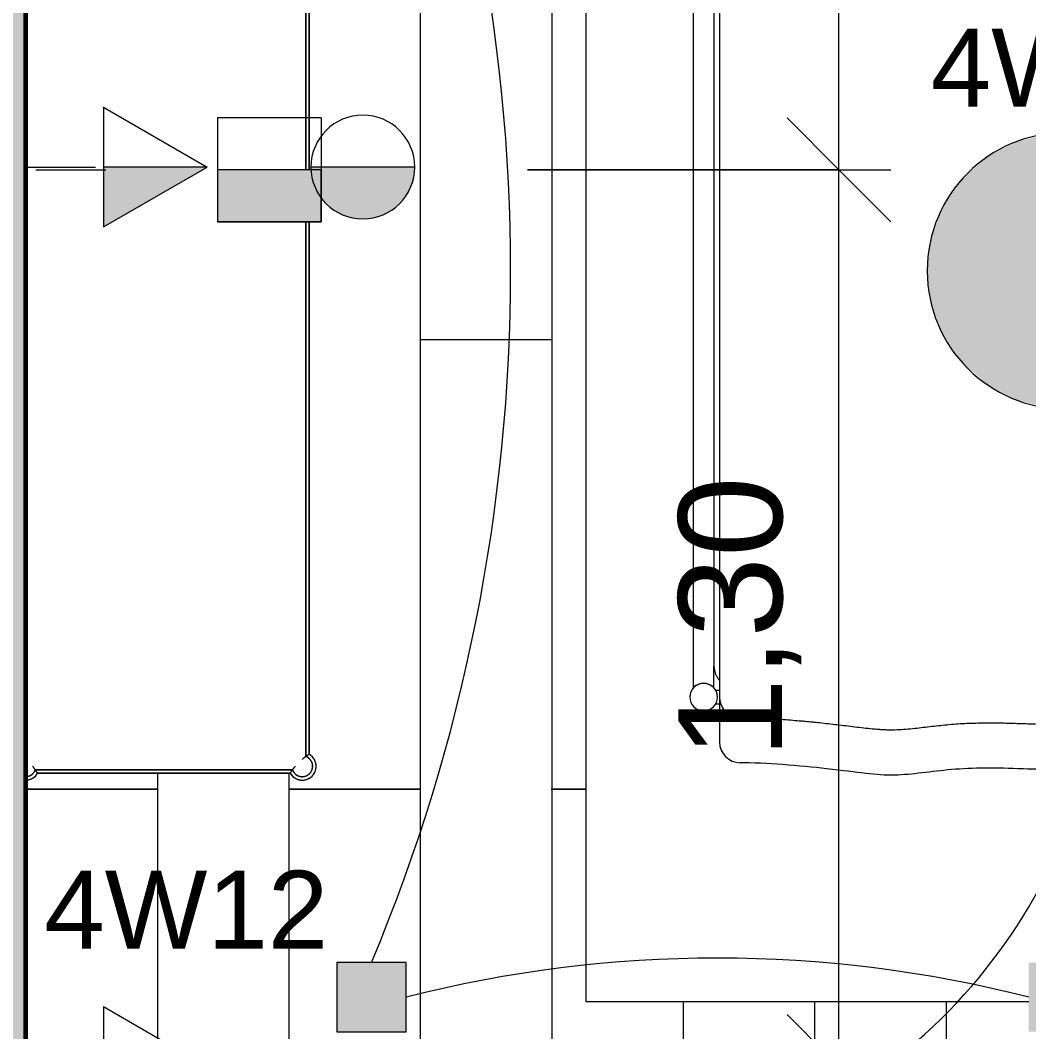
# Model space of a CAD drawing. Header units: millimetres. Extents: x -11245 to 8231, y -22520 to -3800.
# Drawn here: x 788 to 2245, y -11020 to -9557 of the extents above; entities that cross this region are included whole.
import ezdxf

# ---------------------------------------------------------------- set-up
doc = ezdxf.new("R2010")
doc.units = ezdxf.units.MM
for name, color, linetype, lineweight in [('A-ANNO-DIMS', 211, 'Continuous', 9), ('A-ANNO-DIMS-75', 211, 'Continuous', 9), ('A-ANNO-NOTE', 131, 'Continuous', 9), ('A-DETL-GENF', 92, 'Continuous', 9), ('A-DETL-THIN', 151, 'Continuous', 9), ('A-FLOR-PATT', 8, 'Continuous', 25), ('A-WALL', 113, 'Continuous', 25), ('A-WALL-PATT', 111, 'Continuous', 25), ('G-ANNO-TEXT', 231, 'Continuous', 9), ('I-FURN', 30, 'Continuous', 9)]:
    doc.layers.add(name, color=color, linetype=linetype, lineweight=lineweight)
doc.styles.add('@Arial Unicode MS', font='ARIALUNI.TTF', dxfattribs={"height": 150})
doc.styles.add('Arial_1', font='arial.ttf', dxfattribs={"height": 112.5})
doc.dimstyles.new('CRT_-__Metros_-_Linha_de_chamada_3_5_mm', dxfattribs={"dimscale": 304.8, "dimtxt": 150.876728, "dimasz": 0.492126, "dimexe": 0.246063, "dimexo": 0.0625, "dimgap": 0.123031, "dimtad": 1, "dimlfac": 0.001, "dimrnd": 0.01, "dimzin": 0, "dimdsep": 46, "dimtxsty": '@Arial Unicode MS', "dimblk1": 'OBLIQUE', "dimblk2": 'OBLIQUE', "dimsah": 1, "dimcen": 0.09, "dimdle": 0.246063, "dimazin": 0, "dimtfac": 1, "dimtdec": 4, "dimtix": 1, "dimtmove": 0, "dimatfit": 3, "dimfxl": 1.476378, "dimfxlon": 1, "dimtvp": 1, "dimtolj": 1, "dimtzin": 0, "dimarcsym": 2})
doc.dimstyles.new('CRT_-__Metros_-_Linha_de_chamada_3_5_mm_1', dxfattribs={"dimscale": 304.8, "dimtxt": 150.876728, "dimasz": 0.492126, "dimexe": 0.246063, "dimexo": 0.0625, "dimgap": 0.123031, "dimtad": 1, "dimdec": 0, "dimlfac": 0.1, "dimdsep": 46, "dimtxsty": '@Arial Unicode MS', "dimblk1": 'OBLIQUE', "dimblk2": 'OBLIQUE', "dimsah": 1, "dimcen": 0.09, "dimdle": 0.246063, "dimazin": 0, "dimtfac": 1, "dimtdec": 4, "dimtix": 1, "dimtmove": 0, "dimatfit": 3, "dimfxl": 1.476378, "dimfxlon": 1, "dimtvp": 1, "dimtolj": 1, "dimtzin": 0, "dimarcsym": 2})

# ---------------------------------------------------------------- blocks, each defined once
blk = doc.blocks.new('Blks_Dorm Ikea_Cama Björksnäs - Queen-3588633-PONTOS ELÉTRICOS TÉRREO')
at = {"layer": 'I-FURN', "color": 254}
for p, q in [((790, -982.7), (790, -976.8)), ((810, -976.4), (810, -982)), ((-755, -985), (755, -985)), ((786.8, -985), (755, -985)), ((-786.8, -1015), (786.8, -1015))]:
    blk.add_line(p, q, dxfattribs=at)
at = {"layer": 'I-FURN', "color": 254, "flags": 128}
blk.add_lwpolyline([(755, -985), (756.2, -985), (757.4, -984.9), (758.6, -984.8), (759.8, -984.6), (761, -984.4), (762.1, -984.1), (763.3, -983.8), (764.4, -983.5), (765.6, -983.1), (766.7, -982.6), (767.8, -982.1), (768.9, -981.6), (769.9, -981), (770.9, -980.4), (771.9, -979.8), (772.9, -979.1), (773.9, -978.3), (774.8, -977.6)], dxfattribs=at)
at = {"layer": 'I-FURN', "color": 254}
for start, end in [(0, 180), (180, 360)]:
    blk.add_arc((800, -1000), 20, start, end, dxfattribs=at)
for points, knots in [([(780.8, -994.3), (780.9, -994.2), (781, -993.9), (781.1, -993.3), (781.4, -992.6), (781.7, -991.9), (782.1, -991.2), (782.3, -990.7), (782.4, -990.5)], [0.2393715, 0.2393715, 0.2393715, 0.2393715, 0.25, 0.2857143, 0.3214286, 0.3571429, 0.3928571, 0.4285714, 0.4285714, 0.4285714, 0.4285714]), ([(782.8, -989.7), (782.9, -989.6), (783.1, -989.3), (783.4, -988.8), (783.7, -988.3), (784, -988), (784.2, -987.7), (784.5, -987.3), (784.8, -987), (785, -986.7), (785.2, -986.5), (785.4, -986.4), (785.6, -986.1), (785.8, -985.9), (786.1, -985.6), (786.3, -985.5), (786.3, -985.4)], [0.4755198, 0.4755198, 0.4755198, 0.4755198, 0.5, 0.5357143, 0.5714286, 0.5892857, 0.6071429, 0.6428571, 0.6785714, 0.6964286, 0.7142857, 0.7321429, 0.75, 0.7857143, 0.8214286, 0.8571429, 0.8571429, 0.8571429, 0.8571429]), ([(780, -1000), (780, -998.8), (780.1, -997.2), (780.5, -995.7), (780.6, -995.3)], [0, 0, 0, 0, 0.1428571, 0.1942777, 0.1942777, 0.1942777, 0.1942777]), ([(780.6, -1004.7), (780.5, -1004.3), (780.1, -1002.8), (780, -1001.2), (780, -1000)], [0.8057223, 0.8057223, 0.8057223, 0.8057223, 0.8571429, 1, 1, 1, 1]), ([(782.4, -1009.5), (782.3, -1009.3), (782.1, -1008.8), (781.7, -1008.1), (781.4, -1007.4), (781.1, -1006.7), (781, -1006.1), (780.9, -1005.8), (780.8, -1005.7)], [0.5714286, 0.5714286, 0.5714286, 0.5714286, 0.6071429, 0.6428571, 0.6785714, 0.7142857, 0.75, 0.7606285, 0.7606285, 0.7606285, 0.7606285]), ([(786.3, -1014.6), (786.3, -1014.5), (786.1, -1014.4), (785.8, -1014.1), (785.6, -1013.9), (785.4, -1013.6), (785.2, -1013.5), (785, -1013.3), (784.8, -1013), (784.5, -1012.7), (784.2, -1012.3), (784, -1012), (783.8, -1011.7), (783.6, -1011.5), (783.4, -1011.1), (783.1, -1010.7), (782.9, -1010.4), (782.8, -1010.3)], [0.1428571, 0.1428571, 0.1428571, 0.1428571, 0.1785714, 0.2142857, 0.25, 0.2678571, 0.2857143, 0.3035714, 0.3214286, 0.3571429, 0.3928571, 0.4107143, 0.4285714, 0.4464286, 0.4642857, 0.5, 0.5244802, 0.5244802, 0.5244802, 0.5244802])]:
    blk.add_open_spline(points, degree=3, knots=knots, dxfattribs=at)
blk = doc.blocks.new('Blks_Decor Henzel Studio_Tapete Diamond Dust - Único-3507124-PONTOS ELÉTRICOS TÉRREO')
at = {"layer": 'I-FURN', "color": 254}
for p, q in [((1250, 1000), (-1250, 1000)), ((-1250, 1000), (-1250, 360))]:
    blk.add_line(p, q, dxfattribs=at)
blk = doc.blocks.new('Blks_Mob_Mesa de Cabeceira Cômoda - Azul Petróleo-3563529-PONTOS ELÉTRICOS TÉRREO')
at = {"layer": 'I-FURN', "color": 254}
for p, q in [((-910, 182.7), (-910, -182.7)), ((-910, -182.7), (-910, 182.7)), ((-905, 185.9), (-905, -185.9)), ((-905, -185.9), (-905, 185.9)), ((-885.9, -205), (-112.8, -205)), ((-112.8, -205), (-885.9, -205)), ((-882.7, -210), (-112.8, -210)), ((-112.8, -210), (-882.7, -210)), ((-37.8, -205), (885.9, -205)), ((-37.8, -210), (882.7, -210)), ((885.9, -205), (-37.8, -205)), ((882.7, -210), (-37.8, -210))]:
    blk.add_line(p, q, dxfattribs=at)
at = {"layer": 'I-FURN', "color": 254, "flags": 128}
for points in [[(-920, 200.4), (-920, 199.6), (-920, 198.8), (-919.9, 198), (-919.8, 197.2), (-919.7, 196.4), (-919.5, 195.6), (-919.3, 194.8), (-919.1, 194.1), (-918.8, 193.3), (-918.6, 192.5), (-918.2, 191.8), (-917.9, 191.1), (-917.5, 190.4), (-917.1, 189.7), (-916.7, 189), (-916.3, 188.3), (-915.8, 187.7), (-915.3, 187.1), (-914.7, 186.5), (-914.2, 185.9), (-913.6, 185.3), (-913, 184.8), (-912.4, 184.3), (-911.8, 183.8), (-911.1, 183.4), (-910.4, 182.9), (-910, 182.7)], [(-915, 200), (-915, 199.4), (-915, 198.8), (-914.9, 198.2), (-914.8, 197.6), (-914.7, 197), (-914.6, 196.5), (-914.4, 195.9), (-914.2, 195.3), (-914, 194.7), (-913.8, 194.2), (-913.6, 193.6), (-913.3, 193.1), (-913, 192.6), (-912.7, 192.1), (-912.4, 191.6), (-912, 191.1), (-911.7, 190.6), (-911.3, 190.1), (-910.9, 189.7), (-910.5, 189.3), (-910, 188.8), (-909.6, 188.5), (-909.1, 188.1), (-908.6, 187.7), (-908.1, 187.4), (-907.6, 187.1), (-907.1, 186.8), (-906.6, 186.5), (-906, 186.3), (-905.5, 186), (-905, 185.9)], [(-910, -182.7), (-910.7, -183.1), (-911.4, -183.5), (-912, -184), (-912.6, -184.5), (-913.2, -185), (-913.8, -185.6), (-914.4, -186.1), (-914.9, -186.7), (-915.5, -187.3), (-916, -187.9), (-916.4, -188.6), (-916.9, -189.3), (-917.3, -189.9), (-917.7, -190.6), (-918, -191.4), (-918.4, -192.1), (-918.7, -192.8), (-918.9, -193.6), (-919.2, -194.3), (-919.4, -195.1), (-919.6, -195.9), (-919.7, -196.7), (-919.8, -197.5), (-919.9, -198.3), (-920, -199.1), (-920, -199.9), (-920, -200.7), (-919.9, -201.5), (-919.9, -202.3), (-919.8, -203), (-919.6, -203.8), (-919.5, -204.6), (-919.3, -205.4), (-919, -206.2), (-918.8, -206.9), (-918.5, -207.7), (-918.2, -208.4), (-917.8, -209.1), (-917.4, -209.8), (-917, -210.5), (-916.6, -211.2), (-916.1, -211.8), (-915.6, -212.5), (-915.1, -213.1), (-914.6, -213.7), (-914, -214.2), (-913.5, -214.8), (-912.9, -215.3), (-912.2, -215.8), (-911.6, -216.3), (-910.9, -216.8), (-910.2, -217.2), (-909.6, -217.6), (-908.8, -217.9), (-908.1, -218.3), (-907.4, -218.6), (-906.6, -218.9), (-905.9, -219.1), (-905.1, -219.3), (-904.3, -219.5), (-903.5, -219.7), (-902.8, -219.8), (-902, -219.9), (-901.2, -220), (-900.4, -220), (-899.6, -220), (-898.8, -220), (-898, -219.9), (-897.2, -219.8), (-896.4, -219.7), (-895.6, -219.5), (-894.8, -219.3), (-894.1, -219.1), (-893.3, -218.8), (-892.5, -218.6), (-891.8, -218.2), (-891.1, -217.9), (-890.4, -217.5), (-889.7, -217.1), (-889, -216.7), (-888.3, -216.3), (-887.7, -215.8), (-887.1, -215.3), (-886.5, -214.7), (-885.9, -214.2), (-885.3, -213.6), (-884.8, -213), (-884.3, -212.4), (-883.8, -211.8), (-883.4, -211.1), (-882.9, -210.4), (-882.7, -210)], [(-905, -185.9), (-905.6, -186.1), (-906.1, -186.3), (-906.7, -186.6), (-907.2, -186.8), (-907.7, -187.1), (-908.2, -187.5), (-908.7, -187.8), (-909.2, -188.1), (-909.7, -188.5), (-910.1, -188.9), (-910.5, -189.3), (-911, -189.8), (-911.4, -190.2), (-911.7, -190.7), (-912.1, -191.2), (-912.5, -191.6), (-912.8, -192.1), (-913.1, -192.7), (-913.4, -193.2), (-913.6, -193.7), (-913.9, -194.3), (-914.1, -194.8), (-914.3, -195.4), (-914.5, -196), (-914.6, -196.6), (-914.7, -197.2), (-914.8, -197.7), (-914.9, -198.3), (-915, -198.9), (-915, -199.5), (-915, -200.1), (-915, -200.7), (-914.9, -201.3), (-914.9, -201.9), (-914.8, -202.5), (-914.7, -203.1), (-914.5, -203.7), (-914.4, -204.3), (-914.2, -204.8), (-914, -205.4), (-913.8, -206), (-913.5, -206.5), (-913.2, -207), (-912.9, -207.6), (-912.6, -208.1), (-912.3, -208.6), (-911.9, -209.1), (-911.6, -209.5), (-911.2, -210), (-910.8, -210.4), (-910.4, -210.9), (-909.9, -211.3), (-909.5, -211.6), (-909, -212), (-908.5, -212.4), (-908, -212.7), (-907.5, -213), (-907, -213.3), (-906.4, -213.6), (-905.9, -213.8), (-905.3, -214), (-904.7, -214.2), (-904.2, -214.4), (-903.6, -214.6), (-903, -214.7), (-902.4, -214.8), (-901.8, -214.9), (-901.2, -214.9), (-900.6, -215), (-900, -215), (-899.4, -215), (-898.8, -215), (-898.2, -214.9), (-897.6, -214.8), (-897, -214.7), (-896.5, -214.6), (-895.9, -214.4), (-895.3, -214.2), (-894.7, -214), (-894.2, -213.8), (-893.6, -213.6), (-893.1, -213.3), (-892.6, -213), (-892.1, -212.7), (-891.6, -212.4), (-891.1, -212), (-890.6, -211.7), (-890.1, -211.3), (-889.7, -210.9), (-889.3, -210.5), (-888.8, -210), (-888.5, -209.6), (-888.1, -209.1), (-887.7, -208.6), (-887.4, -208.1), (-887.1, -207.6), (-886.8, -207.1), (-886.5, -206.6), (-886.3, -206), (-886, -205.5), (-885.9, -205)]]:
    blk.add_lwpolyline(points, dxfattribs=at)
at = {"layer": 'I-FURN', "color": 254}
for centre, radius, start, end in [((-900, 200), 20, 181.4956, 240), ((-900, 200), 15, 181.998, 250.5288), ((-900, -200), 20, 120, 330), ((-900, -200), 15, 109.4712, 340.5288)]:
    blk.add_arc(centre, radius, start, end, dxfattribs=at)
for points, knots in [([(-910, 182.7), (-910, 182.7), (-909.9, 182.8), (-909.5, 183), (-909.2, 183.1), (-908.8, 183.4), (-908.4, 183.7), (-907.8, 184), (-907, 184.5), (-906, 185.2), (-905.3, 185.6), (-905, 185.9)], [-1, -1, -1, -1, -0.785714, -0.732143, -0.678571, -0.571429, -0.5, -0.428571, -0.285714, -0.142857, 0, 0, 0, 0]), ([(-905, 185.9), (-905, 185.9), (-905, 185.9), (-904.8, 186), (-904.6, 186.1), (-904.5, 186.2), (-904.3, 186.3), (-904.1, 186.5), (-903.7, 186.8), (-903.3, 187.1), (-902.8, 187.5), (-902.4, 187.9), (-901.7, 188.4), (-900.9, 189.1), (-900.3, 189.7), (-900, 190)], [-1, -1, -1, -1, -0.892857, -0.839286, -0.785714, -0.732143, -0.705357, -0.678571, -0.571429, -0.5, -0.428571, -0.357143, -0.285714, -0.142857, 0, 0, 0, 0]), ([(-910, -182.7), (-910, -182.7), (-909.9, -182.7), (-909.5, -183), (-908.9, -183.3), (-908.4, -183.7), (-907.8, -184), (-907.3, -184.3), (-906.8, -184.6), (-906.1, -185.1), (-905.5, -185.5), (-905, -185.9)], [0, 0, 0, 0, 0.142857, 0.285714, 0.428571, 0.5, 0.571429, 0.678571, 0.732143, 0.785714, 1, 1, 1, 1]), ([(-905, -185.9), (-905, -185.9), (-904.9, -185.9), (-904.6, -186.1), (-904.4, -186.3), (-904, -186.6), (-903.7, -186.8), (-903.3, -187.1), (-902.7, -187.6), (-902.2, -188), (-901.8, -188.4), (-901, -189), (-900.5, -189.5), (-900, -190)], [0, 0, 0, 0, 0.142857, 0.214286, 0.285714, 0.357143, 0.428571, 0.5, 0.571429, 0.678571, 0.732143, 0.785714, 1, 1, 1, 1]), ([(-885.9, -205), (-885.9, -205), (-885.9, -205), (-886, -204.8), (-886.1, -204.6), (-886.2, -204.5), (-886.3, -204.3), (-886.5, -204.1), (-886.8, -203.7), (-887.1, -203.3), (-887.5, -202.8), (-887.9, -202.4), (-888.4, -201.7), (-889.1, -200.9), (-889.7, -200.3), (-890, -200)], [-1, -1, -1, -1, -0.892857, -0.839286, -0.785714, -0.732143, -0.705357, -0.678571, -0.571429, -0.5, -0.428571, -0.357143, -0.285714, -0.142857, 0, 0, 0, 0]), ([(-882.7, -210), (-882.7, -210), (-882.8, -209.9), (-883, -209.5), (-883.1, -209.2), (-883.4, -208.8), (-883.7, -208.4), (-884, -207.8), (-884.5, -207), (-885.2, -206), (-885.6, -205.3), (-885.9, -205)], [-1, -1, -1, -1, -0.785714, -0.732143, -0.678571, -0.571429, -0.5, -0.428571, -0.285714, -0.142857, 0, 0, 0, 0])]:
    blk.add_open_spline(points, degree=3, knots=knots, dxfattribs=at)
blk = doc.blocks.new('Blks_Dorm_Colcha e Mantas - Casal-3554190-PONTOS ELÉTRICOS TÉRREO')
at = {"layer": 'I-FURN', "color": 254}
for p, q in [((-800, 730), (-865, 730)), ((755, 730), (-755, 730))]:
    blk.add_line(p, q, dxfattribs=at)
at = {"layer": 'I-FURN', "color": 254, "flags": 128}
blk.add_lwpolyline([(-755, 730), (-756.9, 730), (-758.9, 730), (-760.8, 730), (-762.8, 730), (-764.7, 730), (-766.6, 730), (-768.5, 730), (-770.3, 730), (-772.2, 730), (-774, 730), (-775.8, 730), (-777.5, 730), (-779.2, 730), (-780.9, 730), (-782.5, 730), (-784.1, 730), (-785.7, 730), (-787.1, 730), (-788.6, 730), (-790, 730), (-791.3, 730), (-792.6, 730), (-793.8, 730), (-794.9, 730), (-796, 730), (-797, 730), (-798, 730), (-798.9, 730), (-799.7, 730), (-800, 730)], dxfattribs=at)
at = {"layer": 'I-FURN', "color": 254}
blk.add_ellipse((-865, 700), major_axis=(0, 30), ratio=0.99356, start_param=0, end_param=1.570796, dxfattribs=at)
for points, knots in [([(-797.9, 729.9), (-800.3, 730.1), (-806.1, 729.8), (-814.8, 726.6), (-822.9, 719.8), (-828.2, 710.5), (-829.4, 703.5), (-829.4, 700)], [-0.5214637, -0.5214637, -0.5214637, -0.5214637, -0.4444444, -0.3333333, -0.2222222, -0.1111111, 0, 0, 0, 0]), ([(-891.4, 197.2), (-907, 224.5), (-902.2, 305), (-902.2, 395.1), (-917.6, 482.7), (-905, 547.7), (-894.8, 665.1), (-894.8, 700)], [-1.311492, -1.311492, -1.311492, -1.311492, -1.090306, -0.806257, -0.538033, -0.239429, 0, 0, 0, 0]), ([(-829.4, 700), (-829.4, 696.2), (-829.5, 688.3), (-829.9, 675.8), (-830.4, 664.9), (-830.9, 656.1), (-831.4, 649.5), (-831.8, 643), (-832.4, 634.5), (-833.3, 624.2), (-834.2, 613.8), (-834.9, 605.3), (-835.6, 598.6), (-836.2, 591.9), (-837.1, 583.2), (-838.3, 572.7), (-839.7, 560.2), (-841.2, 547.5), (-842.9, 534.4), (-844.4, 521.6), (-845.5, 511.3), (-846.2, 503.4), (-846.7, 497.6), (-847, 491.8), (-847.2, 483.9), (-847.1, 473.6), (-846.3, 460.7), (-845.1, 447.9), (-843.7, 435.5), (-842.2, 423.1), (-840.8, 410.6), (-839.1, 394), (-837.7, 372.7), (-837.1, 347.1), (-837.2, 326.1), (-837.6, 309.3), (-838, 296.5), (-838.5, 283.7), (-838.9, 271.1), (-839.1, 258.5), (-838.7, 245.8), (-837.4, 232.9), (-834.4, 216.3), (-830.1, 204.5), (-826, 197.2)], [0, 0, 0, 0, 0.025, 0.05, 0.075, 0.0875, 0.1, 0.1125, 0.125, 0.15, 0.175, 0.1875, 0.2, 0.2125, 0.225, 0.25, 0.275, 0.3, 0.325, 0.35, 0.375, 0.3875, 0.4, 0.4125, 0.425, 0.45, 0.475, 0.5, 0.525, 0.55, 0.575, 0.6, 0.65, 0.7, 0.75, 0.775, 0.8, 0.825, 0.85, 0.875, 0.9, 0.925, 0.95, 1, 1, 1, 1])]:
    blk.add_open_spline(points, degree=3, knots=knots, dxfattribs=at)
blk = doc.blocks.new('DIMBLOCK21-PONTOS ELÉTRICOS TÉRREO')
at = {"layer": 'A-ANNO-DIMS-75', "lineweight": 18}
for p, q in [((1971.1, -11069.7), (1896.1, -10994.7)), ((1971.1, -11069.7), (2046.1, -11144.7)), ((1971.1, -11969.7), (1896.1, -11894.7)), ((1971.1, -11969.7), (2046.1, -12044.7))]:
    blk.add_line(p, q, dxfattribs=at)
at = {"layer": 'A-ANNO-DIMS-75'}
for p, q in [((1521.1, -11069.7), (2046.1, -11069.7)), ((1971.1, -11069.7), (1521.1, -11069.7)), ((1971.1, -12044.7), (1971.1, -11069.7)), ((1521.1, -11969.7), (2046.1, -11969.7)), ((1971.1, -11969.7), (1521.1, -11969.7))]:
    blk.add_line(p, q, dxfattribs=at)
at = {"layer": 'A-ANNO-DIMS-75', "color": 0, "insert": (1738.9, -11635.8), "char_height": 150, "width": 278.81, "attachment_point": 1, "rotation": 90, "line_spacing_factor": 1.117605, "style": '@Arial Unicode MS'}
blk.add_mtext('90', dxfattribs=at)
blk = doc.blocks.new('_Oblique')
at = {"color": 0, "linetype": 'ByBlock', "lineweight": -2}
blk.add_line((-0.5, -0.5), (0.5, 0.5), dxfattribs=at)
blk = doc.blocks.new('DIMBLOCK22-PONTOS ELÉTRICOS TÉRREO')
at = {"layer": 'A-ANNO-DIMS-75', "lineweight": 18}
for p, q in [((1971.1, -9773.7), (1896.1, -9698.7)), ((1971.1, -9773.7), (2046.1, -9848.7)), ((1971.1, -11069.7), (1896.1, -10994.7)), ((1971.1, -11069.7), (2046.1, -11144.7))]:
    blk.add_line(p, q, dxfattribs=at)
at = {"layer": 'A-ANNO-DIMS-75'}
for p, q in [((1521.1, -9773.7), (2046.1, -9773.7)), ((1971.1, -9773.7), (1521.1, -9773.7)), ((1971.1, -11069.7), (1971.1, -9773.7)), ((1521.1, -11069.7), (2046.1, -11069.7)), ((1971.1, -11069.7), (1521.1, -11069.7))]:
    blk.add_line(p, q, dxfattribs=at)
at = {"layer": 'A-ANNO-DIMS-75', "color": 0, "insert": (1738.9, -10624.6), "char_height": 150, "width": 487.012, "attachment_point": 1, "rotation": 90, "line_spacing_factor": 1.117605, "style": '@Arial Unicode MS'}
blk.add_mtext('1,30', dxfattribs=at)
blk = doc.blocks.new('DIMBLOCK23-PONTOS ELÉTRICOS TÉRREO')
at = {"layer": 'A-ANNO-DIMS-75', "lineweight": 18}
for p, q in [((1971.1, -8569.7), (1896.1, -8494.7)), ((1971.1, -8569.7), (2046.1, -8644.7)), ((1971.1, -9773.7), (1896.1, -9698.7)), ((1971.1, -9773.7), (2046.1, -9848.7))]:
    blk.add_line(p, q, dxfattribs=at)
at = {"layer": 'A-ANNO-DIMS-75'}
for p, q in [((1521.1, -8569.7), (2046.1, -8569.7)), ((1971.1, -8569.7), (1521.1, -8569.7)), ((1971.1, -9773.7), (1971.1, -8569.7)), ((1521.1, -9773.7), (2046.1, -9773.7)), ((1971.1, -9773.7), (1521.1, -9773.7))]:
    blk.add_line(p, q, dxfattribs=at)
at = {"layer": 'A-ANNO-DIMS-75', "color": 0, "insert": (1738.9, -9374.6), "char_height": 150, "width": 487.012, "attachment_point": 1, "rotation": 90, "line_spacing_factor": 1.117605, "style": '@Arial Unicode MS'}
blk.add_mtext('1,20', dxfattribs=at)

msp = doc.modelspace()

# ---------------------------------------------------------------- hatches: boundary and pattern name
at = {"layer": 'A-ANNO-NOTE'}
for points in [[(907.88, -9856.253), (1057.88, -9769.651), (907.88, -9769.651)], [(1215.165, -9848.651), (1222.88, -9848.651), (1222.88, -9773.651), (1072.88, -9773.651), (1072.88, -9848.651), (1126.898, -9848.651)], [(1280.615, -9844.617), (1289.667, -9844.343), (1303.432, -9841.617), (1313.661, -9838.043), (1321.68, -9833.834), (1332.614, -9825.789), (1339.018, -9819.385), (1348.206, -9806.495), (1354.484, -9791.964), (1355.701, -9787.599), (1357.88, -9769.651), (1207.88, -9769.651), (1209.108, -9783.17), (1213.589, -9798.352), (1219.898, -9810.372), (1223.841, -9815.905), (1233.146, -9825.789), (1240.275, -9831.375), (1250.047, -9837.082), (1262.74, -9841.896), (1276.093, -9844.343)]]:
    msp.add_hatch(color=256, dxfattribs=at).paths.add_polyline_path(points)
at = {"layer": 'A-DETL-GENF'}
h = msp.add_hatch(color=133, dxfattribs=at)
h.paths.add_polyline_path([(5125.38, -15879.651), (5125.38, -15779.651), (5025.38, -15779.651), (5025.38, -15879.651)])
h.paths.add_polyline_path([(5025.38, -15212.984), (5125.38, -15212.984), (5125.38, -15112.984), (5025.38, -15112.984)])
h.paths.add_polyline_path([(5125.38, -14546.317), (5125.38, -14446.317), (5025.38, -14446.317), (5025.38, -14546.317)])
h.paths.add_polyline_path([(5025.38, -13879.651), (5125.38, -13879.651), (5125.38, -13779.651), (5025.38, -13779.651)])
h.paths.add_polyline_path([(6925.38, -12699.651), (7025.38, -12699.651), (7025.38, -12599.651), (6925.38, -12599.651)])
h.paths.add_polyline_path([(5562.047, -12699.651), (5662.047, -12699.651), (5662.047, -12599.651), (5562.047, -12599.651)])
h.paths.add_polyline_path([(4298.713, -12699.651), (4298.713, -12599.651), (4198.713, -12599.651), (4198.713, -12699.651)])
h.paths.add_polyline_path([(2835.38, -12699.651), (2935.38, -12699.651), (2935.38, -12599.651), (2835.38, -12599.651)])
h.paths.add_polyline_path([(1465.38, -12699.651), (1465.38, -12599.651), (1365.38, -12599.651), (1365.38, -12699.651)])
h.paths.add_polyline_path([(-34.62, -12699.651), (-34.62, -12599.651), (-134.62, -12599.651), (-134.62, -12699.651)])
h.paths.add_polyline_path([(-1534.62, -12699.651), (-1534.62, -12599.651), (-1634.62, -12599.651), (-1634.62, -12699.651)])
h.paths.add_polyline_path([(7025.38, -11439.651), (7025.38, -11339.651), (6925.38, -11339.651), (6925.38, -11439.651)])
h.paths.add_polyline_path([(365.38, -11369.651), (365.38, -11269.651), (265.38, -11269.651), (265.38, -11369.651)])
h.paths.add_polyline_path([(-1434.62, -11369.651), (-1434.62, -11269.651), (-1534.62, -11269.651), (-1534.62, -11369.651)])
h.paths.add_polyline_path([(3345.38, -11019.651), (3345.38, -10919.651), (3245.38, -10919.651), (3245.38, -11019.651)])
h.paths.add_polyline_path([(2345.38, -11019.651), (2345.38, -10919.651), (2245.38, -10919.651), (2245.38, -11019.651)])
h.paths.add_polyline_path([(1245.38, -11019.651), (1345.38, -11019.651), (1345.38, -10919.651), (1245.38, -10919.651)])
h.paths.add_polyline_path([(365.38, -10219.651), (365.38, -10119.651), (265.38, -10119.651), (265.38, -10219.651)])
h.paths.add_polyline_path([(-1434.62, -10219.651), (-1434.62, -10119.651), (-1534.62, -10119.651), (-1534.62, -10219.651), (-1521.115, -10219.651)])
h.paths.add_polyline_path([(7025.38, -10179.651), (7025.38, -10079.651), (6925.38, -10079.651), (6925.38, -10179.651)])
h.paths.add_polyline_path([(265.38, -9069.651), (365.38, -9069.651), (365.38, -8969.651), (265.38, -8969.651), (265.38, -9048.468)])
h.paths.add_polyline_path([(-1534.62, -9069.651), (-1434.62, -9069.651), (-1434.62, -8969.651), (-1534.62, -8969.651)])
h.paths.add_polyline_path([(7025.38, -8919.651), (7025.38, -8819.651), (6925.38, -8819.651), (6925.38, -8919.651)])
h.paths.add_polyline_path([(5662.047, -8919.651), (5662.047, -8819.651), (5562.047, -8819.651), (5562.047, -8919.651)])
h.paths.add_polyline_path([(4298.713, -8919.651), (4298.713, -8819.651), (4198.713, -8819.651), (4198.713, -8919.651)])
h.paths.add_polyline_path([(3245.38, -8919.651), (3345.38, -8919.651), (3345.38, -8819.651), (3245.38, -8819.651)])
h.paths.add_polyline_path([(2345.38, -8919.651), (2345.38, -8819.651), (2245.38, -8819.651), (2245.38, -8919.651), (2274.37, -8919.651)])
h.paths.add_polyline_path([(1245.38, -8919.651), (1345.38, -8919.651), (1345.38, -8819.651), (1245.38, -8819.651), (1245.38, -8858.754)])
h = msp.add_hatch(color=133, dxfattribs=at)
h.paths.add_polyline_path([(-911.227, -10358.858), (-865.279, -10358.858), (-820.666, -10347.862), (-779.982, -10326.509), (-745.589, -10296.04), (-719.488, -10258.226), (-703.194, -10215.264), (-697.656, -10169.651), (-703.194, -10124.038), (-719.488, -10081.076), (-745.589, -10043.261), (-779.982, -10012.792), (-820.666, -9991.439), (-865.279, -9980.443), (-911.227, -9980.443), (-955.84, -9991.439), (-996.525, -10012.792), (-1030.917, -10043.261), (-1057.018, -10081.076), (-1073.312, -10124.038), (-1078.85, -10169.651), (-1073.312, -10215.264), (-1057.018, -10258.226), (-1030.917, -10296.04), (-996.525, -10326.509), (-955.84, -10347.862)])
h.paths.add_polyline_path([(2274.193, -10117.861), (2322.327, -10117.861), (2369.062, -10106.342), (2411.683, -10083.973), (2447.712, -10052.054), (2475.055, -10012.44), (2492.124, -9967.434), (2497.926, -9919.651), (2492.124, -9871.868), (2475.055, -9826.861), (2447.712, -9787.248), (2411.683, -9755.329), (2369.062, -9732.96), (2322.327, -9721.441), (2274.193, -9721.441), (2227.457, -9732.96), (2184.837, -9755.329), (2148.808, -9787.248), (2121.464, -9826.861), (2104.396, -9871.868), (2098.594, -9919.651), (2104.396, -9967.434), (2121.464, -10012.44), (2148.808, -10052.054), (2186.103, -10084.637), (2227.457, -10106.342)])
at = {"layer": 'A-FLOR-PATT', "lineweight": 9}
h = msp.add_hatch(dxfattribs=at)
h.set_pattern_fill('FP_12', color=9, style=0, pattern_type=2)
h.set_pattern_definition([(270, (1745.38, -11969.65), (380, 2e-14), [1300, 0]), (180, (1745.4, -11969.7), (2e-13, 1300), [190, -190]), (270, (1555.38, -11969.65), (380, 2e-14), [1300, 0]), (0, (1555.4, -13269.7), (0, 1300), [190, -190]), (270, (1935.38, -11969.65), (380, 2e-14), [650, -650]), (0, (1745.4, -12619.7), (0, 1300), [190, -190]), (270, (1935.38, -12619.65), (380, 2e-14), [650, -650])])
h.paths.add_polyline_path([(3795.38, -8875.901), (3794.844, -8926.475), (3795.38, -8922.409), (3795.38, -8879.436)])
h.paths.add_polyline_path([(1178.401, -8826.486), (1179.191, -8826.486), (1178.766, -8826.052)])
h.paths.add_polyline_path([(1204.795, -10618.921), (1204.795, -10619.712), (1205.229, -10619.287)])
h.paths.add_polyline_path([(812.359, -10645.316), (811.569, -10645.316), (811.994, -10645.75)])
h.paths.add_polyline_path([(845.38, -11969.651), (845.38, -11959.651), (890.38, -11959.651), (893.915, -11961.115), (895.38, -11964.651), (895.38, -11169.651), (925.38, -11169.651), (925.38, -11969.651), (1695.38, -11969.651), (1695.38, -11964.651), (1697.098, -11961.01), (1700.38, -11959.651), (1745.38, -11959.651), (1745.38, -11969.651), (1795.38, -11969.651), (1795.38, -11349.651), (3795.38, -11349.651), (3795.38, -10595.901), (3788.843, -10610.324), (3774.91, -10615.706), (3760.783, -10608.944), (3755.38, -10595.901), (3755.893, -10545.901), (3678.368, -10545.901), (3674.912, -10555.901), (3735.052, -10556.169), (3735.052, -10955.901), (3605.38, -10955.901), (3605.38, -10975.901), (3345.38, -10975.901), (3345.38, -11019.651), (3245.38, -11019.651), (3245.38, -10975.901), (2345.38, -10975.901), (2345.38, -11019.651), (2245.38, -11019.651), (2245.38, -10975.901), (1605.38, -10975.901), (1605.38, -8475.901), (3605.38, -8475.901), (3605.38, -8505.901), (3735.052, -8505.901), (3735.052, -8905.901), (3670.927, -8905.901), (3673.679, -8912.332), (3678.368, -8925.901), (3755.403, -8925.901), (3756.171, -8915.08), (3756.006, -8911.171), (3756.844, -8872.365), (3761.917, -8861.477), (3775.38, -8855.901), (3789.977, -8862.858), (3795.38, -8875.901), (3795.38, -8369.651), (3644.38, -8369.651), (3644.38, -8379.651), (3544.38, -8379.651), (3544.38, -8369.651), (1046.38, -8369.651), (1046.38, -8379.651), (946.38, -8379.651), (946.38, -8369.651), (795.38, -8369.651), (795.38, -8815.901), (799.262, -8816.591), (801.52, -8817.096), (809.869, -8822.337), (812.7, -8825.901), (1178.797, -8825.825), (1182.527, -8820.901), (1190.204, -8816.582), (1201.543, -8817.485), (1206.359, -8819.523), (1212.7, -8825.901), (1214.698, -8830.724), (1215.165, -8836.598), (1214.684, -8838.834), (1214.185, -8842.04), (1208.875, -8850.431), (1205.38, -8853.499), (1205.38, -9773.651), (1208.061, -9773.651), (1208.188, -9769.651), (1357.88, -9769.651), (1357.572, -9776.438), (1354.484, -9791.964), (1352.171, -9798.352), (1345.862, -9810.372), (1339.018, -9819.385), (1332.614, -9825.789), (1319.724, -9834.977), (1311.581, -9838.942), (1300.829, -9842.471), (1285.145, -9844.617), (1271.595, -9843.797), (1258.415, -9840.548), (1250.047, -9837.082), (1240.275, -9831.375), (1233.146, -9825.789), (1222.88, -9814.884), (1222.88, -9848.651), (1205.38, -9848.651), (1205.987, -10619.637), (1210.38, -10623.048), (1214.698, -10630.724), (1213.796, -10642.064), (1211.758, -10646.88), (1205.38, -10653.221), (1198.592, -10655.478), (1194.135, -10655.517), (1192.061, -10655.207), (1189.24, -10654.705), (1181.056, -10649.74), (1178.06, -10645.901), (811.963, -10645.977), (808.37, -10650.809), (800.556, -10655.219), (795.38, -10655.901), (795.38, -11969.651)])
h.paths.add_polyline_path([(1245.38, -11019.651), (1245.38, -10919.651), (1345.38, -10919.651), (1345.38, -11019.651)])
h.paths.add_polyline_path([(3795.38, -10535.901), (3794.685, -8941.109), (3790.987, -8948.133), (3790.38, -8950.043), (3791.077, -10523.785), (3793.807, -10528.571), (3794.805, -10531.536), (3795.359, -10535.745)])
h.paths.add_polyline_path([(3795.38, -10588.026), (3794.589, -10556.721), (3794.754, -10560.631), (3795.284, -10586.64)])
h.paths.add_polyline_path([(3795.38, -10595.901), (3794.985, -10586.371), (3795.284, -10590.09), (3795.321, -10592.365)])
h.paths.add_polyline_path([(3789.522, -10581.759), (3789.977, -10580.508), (3788.648, -10580.508), (3788.843, -10580.788)])
h.paths.add_polyline_path([(3761.238, -10581.759), (3761.909, -10579.569), (3760.783, -10581.23)])
h.paths.add_polyline_path([(3606.552, -10555.901), (3607.631, -10555.061), (3605.38, -10553.979), (3606.233, -10555.901)])
h.paths.add_polyline_path([(3684.892, -10525.901), (3758.059, -10525.901), (3760.38, -10521.759), (3759.518, -10495.802), (3757.767, -10502.505), (3754.442, -10508.401), (3749.387, -10513.578), (3740.867, -10518.751), (3735.693, -10519.968), (3730.38, -10520.901), (3686.227, -10520.901)])
h.paths.add_polyline_path([(3760.38, -8980.901), (3759.683, -8948.016), (3758.059, -8945.901), (3684.892, -8945.901), (3686.643, -8950.901), (3735.226, -8951.753), (3742.22, -8953.611), (3747.515, -8956.558), (3752.216, -8960.626), (3758.558, -8971.205), (3759.447, -8975.588), (3759.528, -8976.051)])
h.paths.add_polyline_path([(3735.38, -8980.901), (3734.71, -8978.401), (3734.917, -8979.782), (3735.21, -8980.489)])
h.paths.add_polyline_path([(3733.915, -8977.365), (3731.674, -8976.071), (3732.88, -8976.936)])
h.paths.add_polyline_path([(1345.38, -8919.651), (1245.38, -8919.651), (1245.38, -8819.651), (1345.38, -8819.651)])
h.paths.add_polyline_path([(3795.271, -8919.124), (3794.982, -8915.632), (3795.272, -8918.935)])
h.paths.add_polyline_path([(3605.38, -8917.905), (3608.179, -8916.441), (3623.552, -8907.162), (3623.552, -8905.901), (3605.38, -8905.901), (3605.38, -8917.822)])
h.paths.add_polyline_path([(3790.38, -8891.039), (3789.522, -8890.043), (3788.851, -8892.233), (3789.977, -8891.293)])
h.paths.add_polyline_path([(3760.38, -8891.039), (3761.917, -8891.014), (3760.783, -8890.571), (3760.499, -8890.901)])
h.paths.add_polyline_path([(811.963, -8827.151), (811.963, -8826.015), (811.568, -8826.486)])
at = {"layer": 'A-WALL-PATT'}
msp.add_hatch(color=256, dxfattribs=at).paths.add_polyline_path([(795.38, -11067.011), (795.38, -9441.2), (615.38, -9441.2), (615.38, -11067.011)])

# ---------------------------------------------------------------- linework, layer by layer
at = {"layer": 'A-ANNO-NOTE'}
for p, q in [((907.88, -9683.048), (907.88, -9856.253)), ((907.88, -9683.048), (1057.88, -9769.651)), ((1072.88, -9698.651), (1072.88, -9848.651)), ((1222.88, -9698.651), (1072.88, -9698.651)), ((1222.88, -9698.651), (1222.88, -9848.651)), ((795.38, -9769.651), (896.63, -9769.651)), ((795.38, -9769.651), (896.63, -9769.651)), ((810.38, -9773.651), (911.63, -9773.651)), ((907.88, -9769.651), (907.88, -9856.253)), ((907.88, -9856.253), (1057.88, -9769.651)), ((1057.88, -9769.651), (907.88, -9769.651)), ((907.88, -9856.253), (1057.88, -9769.651)), ((1222.88, -9773.651), (1072.88, -9773.651)), ((1072.88, -9773.651), (1072.88, -9848.651)), ((1357.88, -9769.651), (1207.88, -9769.651)), ((1222.88, -9848.651), (1222.88, -9773.651)), ((1072.88, -9848.651), (1222.88, -9848.651)), ((1222.88, -9848.651), (1072.88, -9848.651)), ((907.88, -10983.048), (907.88, -11156.253)), ((907.88, -10983.048), (1057.88, -11069.651))]:
    msp.add_line(p, q, dxfattribs=at)
for start, end in [(360, 180), (180, 360), (180, 360)]:
    msp.add_arc((1282.88, -9769.651), 75, start, end, dxfattribs=at)
at = {"layer": 'A-DETL-THIN'}
for p, q in [((1345.38, -10919.651), (1245.38, -10919.651)), ((1245.38, -10919.651), (1245.38, -11019.651)), ((1345.38, -11019.651), (1345.38, -10919.651)), ((1245.38, -11019.651), (1345.38, -11019.651))]:
    msp.add_line(p, q, dxfattribs=at)
for centre, radius, start, end in [((-1091.375, -9919.651), 2587.779, 337.267347, 22.732653), ((2298.26, -9919.651), 199.666, 360, 180), ((2298.26, -9919.651), 199.666, 180, 360), ((1552.834, -10426.56), 806.262, 239.848771, 22.400046), ((1795.38, -12735.847), 1822.622, 75.706026, 104.293974)]:
    msp.add_arc(centre, radius, start, end, dxfattribs=at)
at = {"layer": 'A-WALL', "lineweight": 60}
msp.add_line((795.38, -8369.651), (795.38, -11969.651), dxfattribs=at)

# ---------------------------------------------------------------- block references
at = {"layer": 'I-FURN', "color": 254}
for name, p, rotation in [('Blks_Decor Henzel Studio_Tapete Diamond Dust - Único-3507124-PONTOS ELÉTRICOS TÉRREO', (2605.38, -9725.901), 89.9999999999999), ('Blks_Mob_Mesa de Cabeceira Cômoda - Azul Petróleo-3563529-PONTOS ELÉTRICOS TÉRREO', (995.38, -9735.901), 89.9999999999999), ('Blks_Dorm_Colcha e Mantas - Casal-3554190-PONTOS ELÉTRICOS TÉRREO', (2528.485, -9735.901), 89.9999999999999), ('Blks_Dorm Ikea_Cama Björksnäs - Queen-3588633-PONTOS ELÉTRICOS TÉRREO', (2775.38, -9735.901), 269.9999999999997)]:
    msp.add_blockref(name, p, dxfattribs=dict(at, rotation=rotation))

# ---------------------------------------------------------------- texts
at = {"layer": 'G-ANNO-TEXT', "color": 33, "char_height": 112.5, "width": 517.08844, "attachment_point": 1, "style": 'Arial_1'}
for s, insert in [('4W32', (2103.604, -9569.718)), ('4W12', (822.459, -10786.818))]:
    msp.add_mtext(s, dxfattribs=dict(at, insert=insert))

# ---------------------------------------------------------------- dimensions: what is measured, and where the dimension line sits
at = {"layer": 'A-ANNO-DIMS'}
for base, p1, p2, dimstyle, override, picture, middle in [((1971.11, -8569.651), (1521.11, -9773.651), (1521.11, -8569.651), 'CRT_-__Metros_-_Linha_de_chamada_3_5_mm', {"dimpost": '<>', "dimfxl": 1204}, 'DIMBLOCK23-PONTOS ELÉTRICOS TÉRREO', (1856.973, -9171.651)), ((1971.11, -9773.651), (1521.11, -11069.651), (1521.11, -9773.651), 'CRT_-__Metros_-_Linha_de_chamada_3_5_mm', {"dimpost": '<>', "dimfxl": 1296}, 'DIMBLOCK22-PONTOS ELÉTRICOS TÉRREO', (1856.973, -10421.651)), ((1971.11, -11069.651), (1521.11, -11969.651), (1521.11, -11069.651), 'CRT_-__Metros_-_Linha_de_chamada_3_5_mm_1', {"dimpost": '<>', "dimfxl": 900}, 'DIMBLOCK21-PONTOS ELÉTRICOS TÉRREO', (1856.973, -11519.651))]:
    dim = msp.add_linear_dim(base=base, p1=p1, p2=p2, angle=90, dimstyle=dimstyle, override=override, dxfattribs=at)
    dim.commit()
    dim.dimension.update_dxf_attribs({"geometry": picture, "text_midpoint": middle})

doc.saveas('drawing.dxf')
